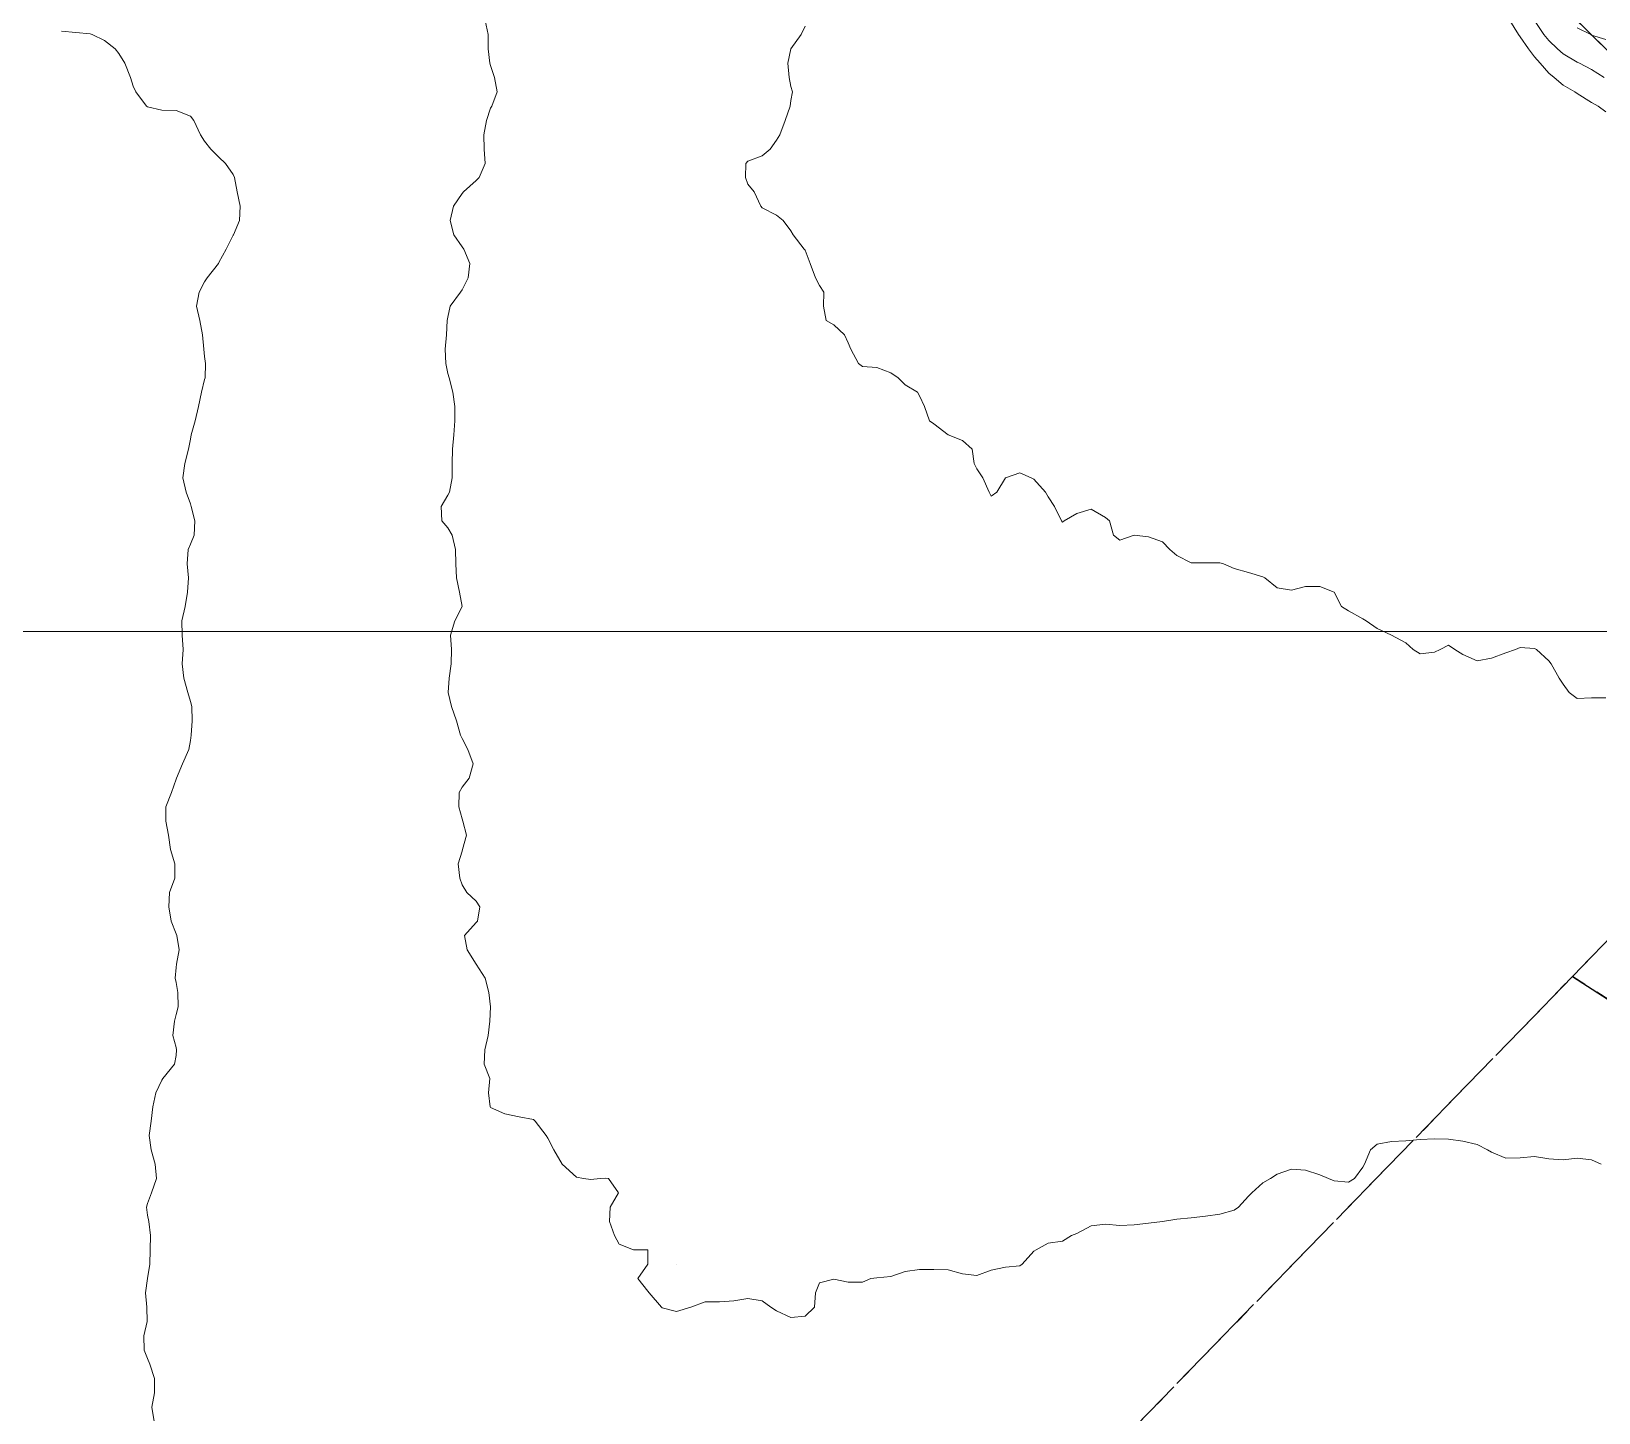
# Model space of a CAD drawing. Header units: centimetres. Extents: x 0 to 642158, y -847 to 649707.
# Drawn here: x 617300.2 to 617355, y 620260.1 to 620308.4 of the extents above; entities that cross this region are included whole.
import ezdxf

# ---------------------------------------------------------------- set-up
doc = ezdxf.new("R2010")
doc.units = ezdxf.units.CM
doc.header["$MEASUREMENT"] = 0
doc.linetypes.add('CENTERX2', pattern=[4, 2.5, -0.5, 0.5, -0.5])
doc.layers.add('MEV_grille', color=254, linetype='Continuous', lineweight=9)
doc.layers.add('WAL_topographie 0.5', color=253, linetype='Continuous', lineweight=20)
doc.layers.add('SPW_parcellaire cadastral', color=7, linetype='CENTERX2', lineweight=25, true_color=0xff0542)

# ---------------------------------------------------------------- blocks, each defined once
blk = doc.blocks.new('*U114')
at = {"layer": 'MEV_grille', "transparency": 33554687}
blk.add_lwpolyline([(-1338.461, 0), (1338.461, 0)], dxfattribs=at)
blk = doc.blocks.new('*U115')
at = {"layer": 'MEV_grille', "color": 0, "linetype": 'ByBlock', "lineweight": -2, "transparency": 16777216}
blk.add_blockref('*U114', (0, -2100), dxfattribs=at)

msp = doc.modelspace()

# ---------------------------------------------------------------- linework, layer by layer
at = {"layer": 'SPW_parcellaire cadastral'}
for points in [[(617308.437, 620329.669), (617337.548, 620363.525), (617340.895, 620357.32), (617374.709, 620296.56), (617371.057, 620292.797), (617370.736, 620292.465), (617342.244, 620320.587), (617303.071, 620323.455), (617308.437, 620329.669)], [(617304.757, 620224.565), (617248.531, 620260.549), (617257.267, 620270.606), (617271.662, 620287.186), (617299.621, 620319.465), (617303.071, 620323.455), (617342.244, 620320.587), (617370.736, 620292.465), (617354.082, 620275.311), (617320.736, 620240.999), (617304.757, 620224.565)], [(617393.536, 620278.746), (617409.815, 620239.405), (617404.111, 620243.08), (617354.082, 620275.311), (617370.736, 620292.465), (617371.057, 620292.797), (617393.536, 620278.746)], [(617388.461, 620212.187), (617383.026, 620201.464), (617320.736, 620240.999), (617354.082, 620275.311), (617404.111, 620243.08), (617388.461, 620212.187)]]:
    msp.add_lwpolyline(points, dxfattribs=at)
at = {"layer": 'WAL_topographie 0.5'}
for points in [[(617316.062, 620308.75), (617316.163, 620308.25), (617316.167, 620307.75), (617316.228, 620307.25), (617316.25, 620307.167), (617316.389, 620306.75), (617316.474, 620306.25), (617316.292, 620305.75), (617316.25, 620305.679), (617316.11, 620305.25), (617316.013, 620304.75), (617316.029, 620304.25), (617316.054, 620303.75), (617315.85, 620303.25), (617315.75, 620303.152), (617315.304, 620302.75), (617315.25, 620302.693), (617314.955, 620302.25), (617314.838, 620301.75), (617314.961, 620301.25), (617315.25, 620300.831), (617315.31, 620300.75), (617315.522, 620300.25), (617315.464, 620299.75), (617315.25, 620299.322), (617315.202, 620299.25), (617314.836, 620298.75), (617314.75, 620298.375), (617314.733, 620298.25), (617314.708, 620297.75), (617314.659, 620297.25), (617314.683, 620296.75), (617314.75, 620296.4), (617314.797, 620296.25), (617314.926, 620295.75), (617314.994, 620295.25), (617315, 620294.75), (617314.966, 620294.25), (617314.922, 620293.75), (617314.903, 620293.25), (617314.905, 620292.75), (617314.813, 620292.25), (617314.75, 620292.145), (617314.516, 620291.75), (617314.54, 620291.25), (617314.75, 620291), (617314.905, 620290.75), (617315.021, 620290.25), (617315.031, 620289.75), (617315.054, 620289.25), (617315.163, 620288.75), (617315.25, 620288.25), (617315.25, 620288.25), (617315.25, 620288.25), (617315, 620287.75), (617314.852, 620287.25), (617314.877, 620286.75), (617314.875, 620286.25), (617314.806, 620285.75), (617314.762, 620285.25), (617314.887, 620284.75), (617315.052, 620284.25), (617315.201, 620283.75), (617315.25, 620283.641), (617315.455, 620283.25), (617315.639, 620282.75), (617315.5, 620282.25), (617315.25, 620281.932), (617315.155, 620281.75), (617315.143, 620281.25), (617315.25, 620280.821), (617315.278, 620280.75), (617315.402, 620280.25), (617315.266, 620279.75), (617315.25, 620279.7), (617315.118, 620279.25), (617315.169, 620278.75), (617315.25, 620278.523), (617315.417, 620278.25), (617315.75, 620277.95), (617315.868, 620277.75), (617315.787, 620277.25), (617315.75, 620277.2), (617315.341, 620276.75), (617315.435, 620276.25), (617315.75, 620275.75), (617315.75, 620275.75), (617316.054, 620275.25), (617316.189, 620274.75), (617316.25, 620274.25), (617316.25, 620274.25), (617316.25, 620274.249), (617316.219, 620273.75), (617316.167, 620273.25), (617316.046, 620272.75), (617316.021, 620272.25), (617316.226, 620271.75), (617316.171, 620271.25), (617316.231, 620270.75), (617316.25, 620270.735), (617316.75, 620270.513), (617317.25, 620270.404), (617317.75, 620270.317), (617317.803, 620270.25), (617318.196, 620269.75), (617318.25, 620269.662), (617318.462, 620269.25), (617318.75, 620268.75), (617318.75, 620268.75), (617319.25, 620268.294), (617319.5, 620268.25), (617319.75, 620268.208), (617320.083, 620268.25), (617320.25, 620268.264), (617320.375, 620268.25), (617320.721, 620267.75), (617320.433, 620267.25), (617320.411, 620266.75), (617320.583, 620266.25), (617320.75, 620265.958), (617321.25, 620265.75), (617321.75, 620265.75), (617321.75, 620265.75), (617321.75, 620265.25), (617321.75, 620265.25), (617321.4, 620264.75), (617321.75, 620264.312), (617321.796, 620264.25), (617322.225, 620263.75), (617322.25, 620263.722), (617322.75, 620263.592), (617323.25, 620263.75), (617323.25, 620263.75), (617323.75, 620263.934), (617324.25, 620263.941), (617324.75, 620263.967), (617325.25, 620264.05), (617325.75, 620263.967), (617326.046, 620263.75), (617326.25, 620263.625), (617326.75, 620263.384), (617327.25, 620263.429), (617327.571, 620263.75), (617327.614, 620264.25), (617327.75, 620264.596), (617328.25, 620264.731), (617328.75, 620264.62), (617329.25, 620264.625), (617329.55, 620264.75), (617329.75, 620264.772), (617330.25, 620264.825), (617330.75, 620264.994), (617331.25, 620265.07), (617331.75, 620265.072), (617332.25, 620265.052), (617332.75, 620264.913), (617333.25, 620264.857), (617333.75, 620265.043), (617334.25, 620265.152), (617334.75, 620265.2), (617334.837, 620265.25), (617335.25, 620265.702), (617335.321, 620265.75), (617335.75, 620265.99), (617336.25, 620266.058), (617336.562, 620266.25), (617336.75, 620266.325), (617337.25, 620266.592), (617337.75, 620266.654), (617338.25, 620266.607), (617338.75, 620266.625), (617339.25, 620266.691), (617339.75, 620266.75), (617339.75, 620266.75), (617340.25, 620266.824), (617340.75, 620266.871), (617341.25, 620266.926), (617341.75, 620267.006), (617342.25, 620267.145), (617342.398, 620267.25), (617342.75, 620267.63), (617342.87, 620267.75), (617343.25, 620268.102), (617343.516, 620268.25), (617343.75, 620268.402), (617344.25, 620268.575), (617344.75, 620268.543), (617345.25, 620268.373), (617345.55, 620268.25), (617345.75, 620268.165), (617346.25, 620268.125), (617346.453, 620268.25), (617346.75, 620268.646), (617346.808, 620268.75), (617347.021, 620269.25), (617347.25, 620269.455), (617347.75, 620269.543), (617348.25, 620269.571), (617348.75, 620269.607), (617349.25, 620269.639), (617349.75, 620269.622), (617350.25, 620269.554), (617350.75, 620269.435), (617351.107, 620269.25), (617351.25, 620269.173), (617351.75, 620268.963), (617352.25, 620268.976), (617352.75, 620269.018), (617353.25, 620268.932), (617353.75, 620268.901), (617354.25, 620268.962), (617354.75, 620268.9), (617355.083, 620268.75)], [(617355.25, 620305.554), (617354.976, 620305.75), (617354.75, 620305.883), (617354.25, 620306.195), (617354.159, 620306.25), (617353.75, 620306.487), (617353.438, 620306.75), (617353.25, 620306.908), (617352.948, 620307.25), (617352.75, 620307.471), (617352.54, 620307.75), (617352.25, 620308.173), (617352.197, 620308.25), (617351.888, 620308.75)], [(617355.187, 620306.75), (617354.75, 620307.032), (617354.324, 620307.25), (617354.25, 620307.283), (617353.75, 620307.581), (617353.554, 620307.75), (617353.25, 620308.043), (617353.076, 620308.25), (617352.75, 620308.746)], [(617301.25, 620308.372), (617301.75, 620308.329), (617302.25, 620308.282), (617302.321, 620308.25), (617302.75, 620308.043), (617303.119, 620307.75), (617303.25, 620307.592), (617303.46, 620307.25), (617303.662, 620306.75), (617303.75, 620306.45), (617303.841, 620306.25), (617304.212, 620305.75), (617304.25, 620305.727), (617304.75, 620305.613), (617305.25, 620305.598), (617305.75, 620305.403), (617305.875, 620305.25), (617306.11, 620304.75), (617306.25, 620304.528), (617306.471, 620304.25), (617306.75, 620303.962), (617306.976, 620303.75), (617307.25, 620303.364), (617307.295, 620303.25), (617307.386, 620302.75), (617307.496, 620302.25), (617307.471, 620301.75), (617307.258, 620301.25), (617307.25, 620301.236), (617307, 620300.75), (617306.75, 620300.278), (617306.731, 620300.25), (617306.333, 620299.75), (617306.25, 620299.609), (617306.055, 620299.25), (617305.966, 620298.75), (617306.078, 620298.25), (617306.175, 620297.75), (617306.227, 620297.25), (617306.25, 620297), (617306.274, 620296.75), (617306.264, 620296.25), (617306.25, 620296.194), (617306.142, 620295.75), (617306.032, 620295.25), (617305.921, 620294.75), (617305.781, 620294.25), (617305.75, 620294.107), (617305.686, 620293.75), (617305.553, 620293.25), (617305.483, 620292.75), (617305.608, 620292.25), (617305.75, 620291.845), (617305.78, 620291.75), (617305.906, 620291.25), (617305.88, 620290.75), (617305.75, 620290.434), (617305.671, 620290.25), (617305.641, 620289.75), (617305.68, 620289.25), (617305.652, 620288.75), (617305.567, 620288.25), (617305.457, 620287.75), (617305.466, 620287.25), (617305.495, 620286.75), (617305.469, 620286.25), (617305.517, 620285.75), (617305.66, 620285.25), (617305.75, 620284.932), (617305.8, 620284.75), (617305.817, 620284.25), (617305.78, 620283.75), (617305.75, 620283.562), (617305.692, 620283.25), (617305.47, 620282.75), (617305.262, 620282.25), (617305.25, 620282.214), (617305.095, 620281.75), (617304.893, 620281.25), (617304.891, 620280.75), (617304.986, 620280.25), (617305.061, 620279.75), (617305.203, 620279.25), (617305.212, 620278.75), (617305.023, 620278.25), (617305, 620277.75), (617305.079, 620277.25), (617305.25, 620276.806), (617305.272, 620276.75), (617305.355, 620276.25), (617305.26, 620275.75), (617305.25, 620275.625), (617305.223, 620275.25), (617305.25, 620275.1), (617305.317, 620274.75), (617305.323, 620274.25), (617305.25, 620273.983), (617305.195, 620273.75), (617305.138, 620273.25), (617305.25, 620272.827), (617305.27, 620272.75), (617305.25, 620272.55), (617305.198, 620272.25), (617304.788, 620271.75), (617304.75, 620271.685), (617304.546, 620271.25), (617304.433, 620270.75), (617304.378, 620270.25), (617304.308, 620269.75), (617304.375, 620269.25), (617304.525, 620268.75), (617304.57, 620268.25), (617304.396, 620267.75), (617304.25, 620267.375), (617304.212, 620267.25), (617304.25, 620266.964), (617304.294, 620266.75), (617304.356, 620266.25), (617304.34, 620265.75), (617304.333, 620265.25), (617304.25, 620264.75), (617304.25, 620264.75), (617304.177, 620264.25), (617304.224, 620263.75), (617304.235, 620263.25), (617304.12, 620262.75), (617304.13, 620262.25), (617304.25, 620261.95), (617304.33, 620261.75), (617304.5, 620261.25), (617304.494, 620260.75), (617304.404, 620260.25), (617304.485, 620259.75)], [(617327.25, 620308.55), (617327.114, 620308.25), (617326.75, 620307.75), (617326.75, 620307.75), (617326.639, 620307.25), (617326.69, 620306.75), (617326.75, 620306.438), (617326.802, 620306.25), (617326.75, 620305.95), (617326.727, 620305.75), (617326.545, 620305.25), (617326.361, 620304.75), (617326.25, 620304.565), (617326.02, 620304.25), (617325.75, 620304.017), (617325.25, 620303.826), (617325.177, 620303.75), (617325.165, 620303.25), (617325.25, 620303.023), (617325.464, 620302.75), (617325.7, 620302.25), (617325.75, 620302.191), (617326.25, 620301.934), (617326.483, 620301.75), (617326.75, 620301.386), (617326.829, 620301.25), (617327.214, 620300.75), (617327.25, 620300.708), (617327.427, 620300.25), (617327.614, 620299.75), (617327.75, 620299.477), (617327.906, 620299.25), (617327.889, 620298.75), (617327.981, 620298.25), (617328.25, 620298.104), (617328.619, 620297.75), (617328.75, 620297.477), (617328.843, 620297.25), (617329.118, 620296.75), (617329.25, 620296.65), (617329.75, 620296.61), (617330.25, 620296.427), (617330.5, 620296.25), (617330.75, 620296), (617331.179, 620295.75), (617331.25, 620295.625), (617331.417, 620295.25), (617331.596, 620294.75), (617331.75, 620294.639), (617332.25, 620294.25), (617332.25, 620294.25), (617332.75, 620294.058), (617333.083, 620293.75), (617333.155, 620293.25), (617333.25, 620293.068), (617333.456, 620292.75), (617333.685, 620292.25), (617333.75, 620292.107), (617333.95, 620292.25), (617334.25, 620292.75), (617334.25, 620292.75), (617334.75, 620292.932), (617335.15, 620292.75), (617335.25, 620292.706), (617335.654, 620292.25), (617335.75, 620292.083), (617335.967, 620291.75), (617336.217, 620291.25), (617336.25, 620291.205), (617336.3, 620291.25), (617336.75, 620291.5), (617337.25, 620291.659), (617337.75, 620291.368), (617337.893, 620291.25), (617338.028, 620290.75), (617338.25, 620290.568), (617338.75, 620290.75), (617338.75, 620290.75), (617338.75, 620290.75), (617339.25, 620290.687), (617339.75, 620290.516), (617340, 620290.25), (617340.25, 620290.039), (617340.75, 620289.775), (617341.25, 620289.776), (617341.75, 620289.776), (617341.875, 620289.75), (617342.25, 620289.583), (617342.75, 620289.446), (617343.25, 620289.292), (617343.317, 620289.25), (617343.75, 620288.908), (617344.25, 620288.829), (617344.75, 620288.954), (617345.25, 620288.95), (617345.75, 620288.75), (617345.75, 620288.75), (617346, 620288.25), (617346.25, 620288.1), (617346.75, 620287.821), (617346.861, 620287.75), (617347.25, 620287.481), (617347.75, 620287.25), (617347.75, 620287.25), (617348.25, 620286.987), (617348.515, 620286.75), (617348.75, 620286.596), (617349.25, 620286.656), (617349.45, 620286.75), (617349.75, 620286.905), (617349.964, 620286.75), (617350.25, 620286.579), (617350.75, 620286.35), (617351.25, 620286.447), (617351.75, 620286.629), (617352.083, 620286.75), (617352.25, 620286.819), (617352.75, 620286.783), (617352.821, 620286.75), (617353.25, 620286.35), (617353.333, 620286.25), (617353.619, 620285.75), (617353.75, 620285.536), (617353.961, 620285.25), (617354.25, 620285.038), (617354.75, 620285.062), (617355.25, 620285.053)], [(617355.25, 620308.076), (617354.75, 620308.238), (617354.721, 620308.25), (617354.25, 620308.492)], [(617322.75, 620265.25), (617322.75, 620265.25), (617322.75, 620265.25), (617322.75, 620265.25), (617322.75, 620265.25)]]:
    msp.add_lwpolyline(points, dxfattribs=at)

# ---------------------------------------------------------------- block references
at = {"layer": 'MEV_grille', "transparency": 33554687}
msp.add_blockref('*U115', (616669.481, 622387.381), dxfattribs=at)

doc.saveas('drawing.dxf')
